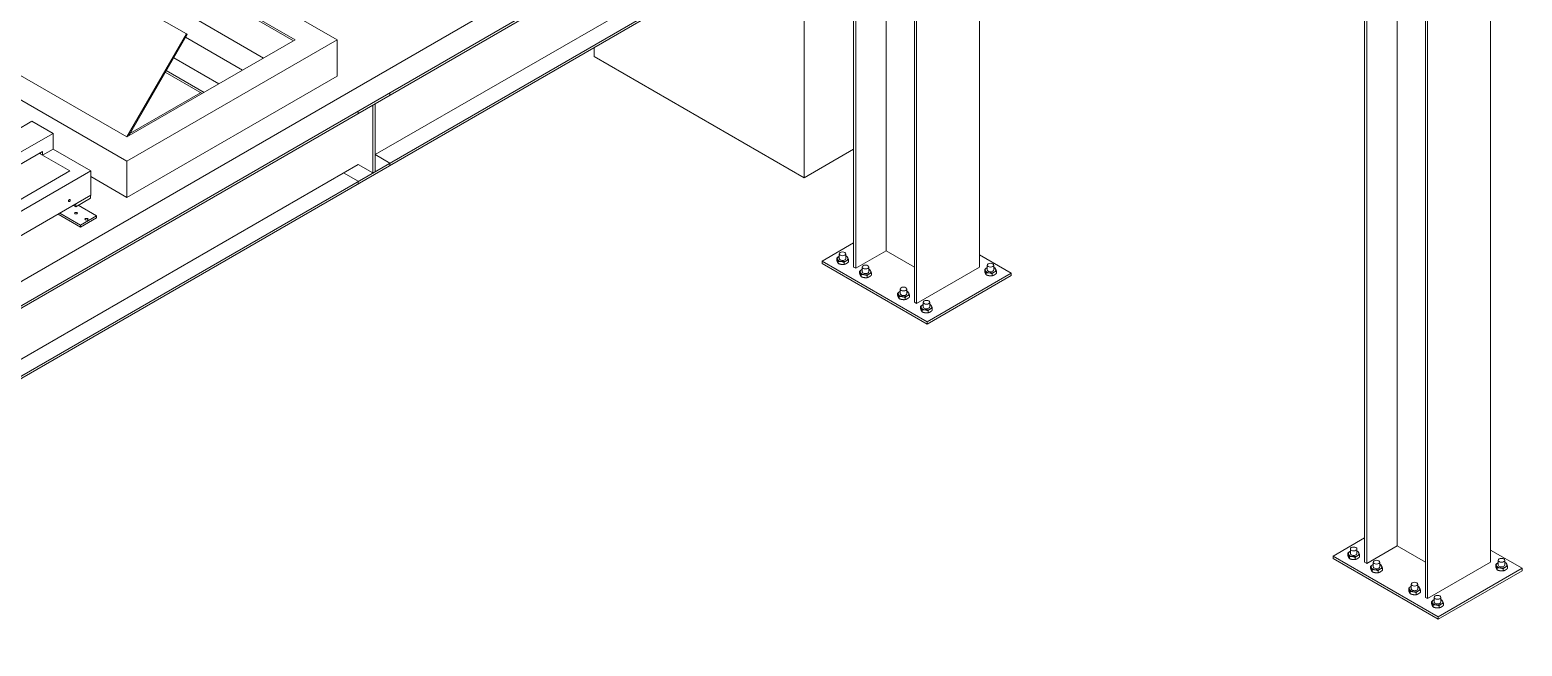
# Model space of a CAD drawing. Header units: millimetres. Extents: x -312439 to 477422, y -331570 to 212570.
# Drawn here: x 414136 to 417212, y 89019 to 90290 of the extents above; entities that cross this region are included whole.
import ezdxf

# ---------------------------------------------------------------- set-up
doc = ezdxf.new("R2010")
doc.units = ezdxf.units.MM

msp = doc.modelspace()

# ---------------------------------------------------------------- linework, layer by layer
at = {"color": 0, "linetype": 'Continuous', "lineweight": 0, "extrusion": (1.25969e-16, 0.816497, 0.57735)}
for p, q in [((417145.067, 91518.767), (412545.89, 88863.431)), ((417145.067, 91468.761), (412545.89, 88813.424)), ((412545.89, 88808.424), (417145.067, 91463.76)), ((417147.517, 89192.239), (417147.517, 91354.973)), ((412545.89, 88668.406), (417145.067, 91323.742)), ((412545.89, 88663.405), (417145.067, 91318.742)), ((417013.266, 89119.729), (417013.266, 91242.646)), ((417017.597, 89117.229), (417017.597, 91245.147)), ((416954.802, 89225.993), (416954.802, 91208.892)), ((416887.677, 89192.239), (416887.677, 91170.137)), ((416892.007, 89189.738), (416892.007, 91172.638)), ((416093.964, 89800.508), (416093.964, 90711.887)), ((414847.644, 90032.329), (415946.553, 90666.784)), ((415964.044, 89725.498), (415964.044, 90636.878)), ((415959.713, 89727.998), (415959.713, 90634.377)), ((415901.249, 89834.262), (415901.249, 90600.623)), ((415834.124, 89800.508), (415834.124, 90561.868)), ((415838.455, 89798.007), (415838.455, 90564.369)), ((414298.815, 90487), (414679.615, 90267.145)), ((414682.677, 90268.913), (414300.347, 90489.652)), ((415732.113, 89984.419), (415732.113, 90502.972)), ((414422.837, 90468.939), (414769.291, 90268.913)), ((414198.873, 90431.066), (414458.713, 90281.047)), ((414617.717, 90231.408), (414422.837, 90343.923)), ((414458.713, 90281.047), (414336.223, 90068.888)), ((414769.291, 90268.913), (414336.223, 90018.882)), ((414682.677, 90268.913), (414336.223, 90068.888)), ((414339.285, 90070.656), (414460.244, 90280.163)), ((414574.41, 90206.405), (414456.848, 90274.28)), ((414460.244, 90280.163), (414458.713, 90281.047)), ((414769.291, 90193.904), (414769.291, 90268.913)), ((415299.046, 90234.451), (415299.046, 90252.941)), ((414336.223, 90018.882), (413993.556, 90216.72)), ((414336.223, 90068.888), (414076.383, 90218.907)), ((414417.299, 90205.779), (414495.312, 90160.738)), ((414432.456, 90232.032), (414525.627, 90178.24)), ((415299.046, 90234.451), (415732.113, 89984.419)), ((414336.223, 89943.872), (414769.291, 90193.904)), ((414415.133, 90202.029), (414490.981, 90158.238)), ((414342.245, 90075.782), (414488.022, 90159.946)), ((414877.958, 90159.845), (414877.958, 90154.844)), ((414812.998, 90117.339), (414812.998, 90122.34)), ((414843.313, 89994.824), (414843.313, 90134.842)), ((414847.644, 90137.342), (414847.644, 89997.324)), ((414107.921, 90082.43), (414140.379, 90101.17)), ((414183.686, 90076.166), (414140.379, 90101.17)), ((414076.915, 90014.522), (414183.686, 90076.166)), ((414183.686, 90076.166), (414183.686, 90043.662)), ((413902.192, 89888.643), (414162.033, 90038.662)), ((414218.247, 89998.705), (414155.537, 90034.911)), ((414157.702, 90036.161), (414157.702, 90033.661)), ((414162.033, 90031.161), (414183.686, 90043.662)), ((414162.033, 90038.662), (414162.033, 90031.161)), ((414183.686, 90043.662), (414261.554, 89998.705)), ((414847.644, 90032.329), (414877.958, 90014.826)), ((415732.113, 89984.419), (415834.124, 90043.315)), ((413714.089, 89377.871), (414812.998, 90012.326)), ((414261.554, 89998.705), (413958.407, 89823.683)), ((414218.247, 89998.705), (413958.407, 89848.686)), ((414261.554, 89998.705), (414261.554, 89948.699)), ((414336.223, 89943.872), (414336.223, 90018.882)), ((414782.684, 89994.824), (414812.998, 89977.322)), ((414812.998, 90012.326), (414843.313, 89994.824)), ((414877.958, 90014.826), (414877.958, 90009.826)), ((414261.554, 89986.982), (414336.223, 89943.872)), ((414812.998, 89972.321), (414812.998, 89977.322)), ((414261.554, 89948.699), (413958.407, 89773.677)), ((414225.786, 89928.048), (414230.94, 89925.073)), ((414230.94, 89925.073), (414261.255, 89942.575)), ((414230.94, 89925.073), (414230.94, 89931.024)), ((414235.812, 89927.886), (414273.414, 89906.176)), ((414261.255, 89942.575), (414261.255, 89948.526)), ((414240.501, 89883.174), (414194.281, 89909.859)), ((414240.501, 89887.174), (414197.745, 89911.859)), ((414273.414, 89906.176), (414240.501, 89887.174)), ((414273.414, 89902.176), (414240.501, 89883.174)), ((414273.414, 89902.176), (414273.414, 89906.176)), ((414240.501, 89883.174), (414240.501, 89887.174)), ((415769.164, 89813.009), (415834.124, 89850.514)), ((415985.697, 89687.993), (415769.164, 89813.009)), ((415769.164, 89808.009), (415769.164, 89813.009)), ((415769.164, 89808.009), (415985.697, 89682.993)), ((415799.401, 89814.888), (415799.401, 89819.303)), ((415802.651, 89807.886), (415802.651, 89812.301)), ((415804.724, 89818.22), (415804.724, 89827.849)), ((415814.778, 89806.01), (415814.778, 89810.425)), ((415818.333, 89818.22), (415818.333, 89827.849)), ((415823.656, 89811.136), (415823.656, 89815.551)), ((415838.455, 89798.007), (415901.249, 89834.262)), ((415901.249, 89834.262), (415959.713, 89800.508)), ((416093.964, 89825.511), (416158.925, 89788.006)), ((416109.755, 89794.797), (416109.755, 89804.426)), ((416123.364, 89794.797), (416123.364, 89804.426)), ((415834.124, 89800.508), (415838.455, 89798.007)), ((415846.612, 89787.631), (415846.612, 89792.046)), ((415849.861, 89780.629), (415849.861, 89785.044)), ((415851.935, 89800.592), (415851.935, 89790.963)), ((415861.989, 89778.753), (415861.989, 89783.168)), ((415865.543, 89800.592), (415865.543, 89790.963)), ((415870.866, 89783.879), (415870.866, 89788.294)), ((415964.044, 89725.498), (416093.964, 89800.508)), ((416158.925, 89788.006), (415985.697, 89687.993)), ((415985.697, 89682.993), (416158.925, 89783.005)), ((416104.432, 89791.465), (416104.432, 89795.88)), ((416107.682, 89784.464), (416107.682, 89788.878)), ((416119.809, 89782.587), (416119.809, 89787.002)), ((416128.687, 89787.713), (416128.687, 89792.128)), ((416158.925, 89783.005), (416158.925, 89788.006)), ((415924.991, 89742.379), (415924.991, 89746.794)), ((415930.314, 89745.71), (415930.314, 89755.339)), ((415943.922, 89745.71), (415943.922, 89755.339)), ((415949.245, 89738.627), (415949.245, 89743.041)), ((415928.24, 89735.377), (415928.24, 89739.792)), ((415940.368, 89733.501), (415940.368, 89737.916)), ((415959.713, 89727.998), (415964.044, 89725.498)), ((415972.201, 89715.122), (415972.201, 89719.537)), ((415975.451, 89708.12), (415975.451, 89712.535)), ((415977.524, 89728.082), (415977.524, 89718.453)), ((415991.133, 89728.082), (415991.133, 89718.453)), ((415996.456, 89711.369), (415996.456, 89715.784)), ((415985.697, 89682.993), (415985.697, 89687.993)), ((415987.578, 89706.244), (415987.578, 89710.659)), ((416887.677, 89242.245), (416822.717, 89204.74)), ((416858.277, 89209.951), (416858.277, 89219.58)), ((416871.886, 89209.951), (416871.886, 89219.58)), ((416954.802, 89225.993), (416892.007, 89189.738)), ((417013.266, 89192.239), (416954.802, 89225.993)), ((416822.717, 89204.74), (417039.25, 89079.724)), ((416822.717, 89199.739), (416822.717, 89204.74)), ((417039.25, 89074.724), (416822.717, 89199.739)), ((416852.954, 89206.619), (416852.954, 89211.034)), ((416856.203, 89199.617), (416856.203, 89204.032)), ((416868.331, 89197.741), (416868.331, 89202.156)), ((416877.209, 89202.867), (416877.209, 89207.282)), ((416892.007, 89189.738), (416887.677, 89192.239)), ((416905.488, 89192.322), (416905.488, 89182.694)), ((416919.096, 89192.322), (416919.096, 89182.694)), ((417147.517, 89192.239), (417017.597, 89117.229)), ((417212.477, 89179.737), (417147.517, 89217.242)), ((417163.308, 89186.528), (417163.308, 89196.157)), ((417176.917, 89186.528), (417176.917, 89196.157)), ((416900.165, 89179.362), (416900.165, 89183.777)), ((416903.414, 89172.36), (416903.414, 89176.775)), ((416915.541, 89170.484), (416915.541, 89174.899)), ((416924.419, 89175.61), (416924.419, 89180.024)), ((417039.25, 89079.724), (417212.477, 89179.737)), ((417212.477, 89174.736), (417039.25, 89074.724)), ((417157.985, 89183.196), (417157.985, 89187.611)), ((417161.235, 89176.195), (417161.235, 89180.609)), ((417173.362, 89174.318), (417173.362, 89178.733)), ((417182.24, 89179.444), (417182.24, 89183.859)), ((417212.477, 89174.736), (417212.477, 89179.737)), ((416978.544, 89134.11), (416978.544, 89138.525)), ((416981.793, 89127.108), (416981.793, 89131.523)), ((416983.867, 89137.441), (416983.867, 89147.07)), ((416993.92, 89125.232), (416993.92, 89129.647)), ((416997.475, 89137.441), (416997.475, 89147.07)), ((417002.798, 89130.357), (417002.798, 89134.772)), ((417017.597, 89117.229), (417013.266, 89119.729)), ((417025.754, 89106.853), (417025.754, 89111.268)), ((417029.004, 89099.851), (417029.004, 89104.266)), ((417031.077, 89119.813), (417031.077, 89110.184)), ((417041.131, 89097.975), (417041.131, 89102.39)), ((417044.686, 89119.813), (417044.686, 89110.184)), ((417050.009, 89103.1), (417050.009, 89107.515)), ((417039.25, 89074.724), (417039.25, 89079.724))]:
    msp.add_line(p, q, dxfattribs=at)
at = {"color": 0, "linetype": 'Continuous', "lineweight": 0}
for centre, major_axis in [((414230.973, 89911.677), (2.909, 0)), ((414252.626, 89899.176), (3.215, 0)), ((415811.528, 89827.849), (-6.804, 0)), ((415858.739, 89800.592), (-6.804, 0)), ((416116.56, 89804.426), (6.804, 0)), ((415937.118, 89755.339), (-6.804, 0)), ((415984.329, 89728.082), (-6.804, 0)), ((416865.081, 89219.58), (-6.804, 0)), ((416912.292, 89192.322), (-6.804, 0)), ((417170.113, 89196.157), (6.804, 0)), ((416990.671, 89147.07), (-6.804, 0)), ((417037.882, 89119.813), (-6.804, 0))]:
    msp.add_ellipse(centre, major_axis=major_axis, ratio=0.57735027, dxfattribs=at)
for centre, major_axis, start_param, end_param in [((415811.528, 89818.22), (-10.873, 0), 5.49778714, 6.54498469), ((415811.528, 89818.22), (-10.873, 0), 0.26179939, 1.30899694), ((415811.528, 89818.22), (-10.873, 0), 5.38853468, 5.49778714), ((415811.528, 89818.22), (6.804, 0), 3.14159265, 6.28318531), ((415811.528, 89818.22), (-10.873, 0), 1.30899694, 2.35619449), ((415811.528, 89818.22), (-10.873, 0), 3.40339204, 4.03624328), ((415811.528, 89818.22), (-10.873, 0), 2.35619449, 3.40339204), ((415858.739, 89790.963), (-10.873, 0), 5.49778714, 6.54498469), ((415858.739, 89790.963), (-10.873, 0), 0.26179939, 1.30899694), ((415858.739, 89790.963), (-10.873, 0), 5.38853468, 5.49778714), ((415858.739, 89790.963), (6.804, 0), 3.14159265, 5.49778714), ((415858.739, 89790.963), (-10.873, 0), 1.30899694, 2.35619449), ((415858.739, 89790.963), (6.804, 0), 5.49778714, 6.28318531), ((415858.739, 89790.963), (-10.873, 0), 3.40339204, 4.03624328), ((415858.739, 89790.963), (-10.873, 0), 2.35619449, 3.40339204), ((416116.56, 89794.797), (10.873, 0), 2.35619449, 3.40339204), ((416116.56, 89794.797), (10.873, 0), 3.40339204, 4.45058959), ((416116.56, 89794.797), (10.873, 0), 2.24694203, 2.35619449), ((416116.56, 89794.797), (-6.804, 0), 0, 2.35619449), ((416116.56, 89794.797), (10.873, 0), 4.45058959, 5.49778714), ((416116.56, 89794.797), (-6.804, 0), 2.35619449, 3.14159265), ((416116.56, 89794.797), (10.873, 0), 0.26179939, 0.89465062), ((416116.56, 89794.797), (10.873, 0), 5.49778714, 6.54498469), ((415937.118, 89745.71), (-10.873, 0), 5.49778714, 6.54498469), ((415937.118, 89745.71), (-10.873, 0), 0.26179939, 1.30899694), ((415937.118, 89745.71), (-10.873, 0), 5.38853468, 5.49778714), ((415937.118, 89745.71), (6.804, 0), 3.14159265, 6.28318531), ((415937.118, 89745.71), (-10.873, 0), 3.40339204, 4.03624328), ((415937.118, 89745.71), (-10.873, 0), 2.35619449, 3.40339204), ((415937.118, 89745.71), (-10.873, 0), 1.30899694, 2.35619449), ((415984.329, 89718.453), (-10.873, 0), 5.49778714, 6.54498469), ((415984.329, 89718.453), (-10.873, 0), 0.26179939, 1.30899694), ((415984.329, 89718.453), (-10.873, 0), 5.38853468, 5.49778714), ((415984.329, 89718.453), (6.804, 0), 3.14159265, 5.49778714), ((415984.329, 89718.453), (-10.873, 0), 1.30899694, 2.35619449), ((415984.329, 89718.453), (6.804, 0), 5.49778714, 6.28318531), ((415984.329, 89718.453), (-10.873, 0), 3.40339204, 4.03624328), ((415984.329, 89718.453), (-10.873, 0), 2.35619449, 3.40339204), ((416865.081, 89209.951), (-10.873, 0), 5.49778714, 6.54498469), ((416865.081, 89209.951), (-10.873, 0), 0.26179939, 1.30899694), ((416865.081, 89209.951), (-10.873, 0), 5.38853468, 5.49778714), ((416865.081, 89209.951), (6.804, 0), 3.14159265, 6.28318531), ((416865.081, 89209.951), (-10.873, 0), 1.30899694, 2.35619449), ((416865.081, 89209.951), (-10.873, 0), 3.40339204, 4.03624328), ((416865.081, 89209.951), (-10.873, 0), 2.35619449, 3.40339204), ((417170.113, 89186.528), (10.873, 0), 2.35619449, 3.40339204), ((417170.113, 89186.528), (10.873, 0), 2.24694203, 2.35619449), ((417170.113, 89186.528), (10.873, 0), 0.26179939, 0.89465062), ((416912.292, 89182.694), (-10.873, 0), 5.49778714, 6.54498469), ((416912.292, 89182.694), (-10.873, 0), 0.26179939, 1.30899694), ((416912.292, 89182.694), (-10.873, 0), 5.38853468, 5.49778714), ((416912.292, 89182.694), (6.804, 0), 3.14159265, 5.49778714), ((416912.292, 89182.694), (-10.873, 0), 1.30899694, 2.35619449), ((416912.292, 89182.694), (6.804, 0), 5.49778714, 6.28318531), ((416912.292, 89182.694), (-10.873, 0), 3.40339204, 4.03624328), ((416912.292, 89182.694), (-10.873, 0), 2.35619449, 3.40339204), ((417170.113, 89186.528), (10.873, 0), 3.40339204, 4.45058959), ((417170.113, 89186.528), (-6.804, 0), 0, 2.35619449), ((417170.113, 89186.528), (10.873, 0), 4.45058959, 5.49778714), ((417170.113, 89186.528), (-6.804, 0), 2.35619449, 3.14159265), ((417170.113, 89186.528), (10.873, 0), 5.49778714, 6.54498469), ((416990.671, 89137.441), (-10.873, 0), 5.49778714, 6.54498469), ((416990.671, 89137.441), (-10.873, 0), 0.26179939, 1.30899694), ((416990.671, 89137.441), (-10.873, 0), 5.38853468, 5.49778714), ((416990.671, 89137.441), (6.804, 0), 3.14159265, 6.28318531), ((416990.671, 89137.441), (-10.873, 0), 1.30899694, 2.35619449), ((416990.671, 89137.441), (-10.873, 0), 3.40339204, 4.03624328), ((416990.671, 89137.441), (-10.873, 0), 2.35619449, 3.40339204), ((417037.882, 89110.184), (-10.873, 0), 5.49778714, 6.54498469), ((417037.882, 89110.184), (-10.873, 0), 0.26179939, 1.30899694), ((417037.882, 89110.184), (-10.873, 0), 5.38853468, 5.49778714), ((417037.882, 89110.184), (6.804, 0), 3.14159265, 5.49778714), ((417037.882, 89110.184), (-10.873, 0), 1.30899694, 2.35619449), ((417037.882, 89110.184), (6.804, 0), 5.49778714, 6.28318531), ((417037.882, 89110.184), (-10.873, 0), 3.40339204, 4.03624328), ((417037.882, 89110.184), (-10.873, 0), 2.35619449, 3.40339204)]:
    msp.add_ellipse(centre, major_axis=major_axis, ratio=0.57735027, start_param=start_param, end_param=end_param, dxfattribs=at)
msp.add_open_spline([(414219.28, 89938.868), (414219.249, 89939.183), (414219.067, 89939.746), (414218.637, 89940.099), (414218.292, 89940.189), (414218.05, 89940.211), (414217.6, 89940.146), (414217.113, 89939.865), (414216.715, 89939.47), (414216.421, 89939.107), (414216.175, 89938.684), (414215.992, 89938.23), (414215.855, 89937.765), (414215.777, 89937.183), (414215.841, 89936.545), (414216.057, 89936.025), (414216.405, 89935.669), (414216.78, 89935.535), (414217.11, 89935.532), (414217.368, 89935.582), (414217.63, 89935.684), (414217.976, 89935.884), (414218.39, 89936.248), (414218.883, 89936.925), (414219.187, 89937.68), (414219.298, 89938.378), (414219.296, 89938.711), (414219.28, 89938.868)], degree=3, knots=[0, 0, 0, 0, 0.44879895, 0.8975979, 1.00979764, 1.12199738, 1.34639685, 1.7951958, 1.94479545, 2.0943951, 2.3935944, 2.54319405, 2.6927937, 2.991993, 3.2911923, 3.5903916, 3.8895909, 4.1887902, 4.33838985, 4.48798951, 4.63758916, 4.78718881, 5.08638811, 5.38558741, 5.83438636, 6.05878583, 6.28318531, 6.28318531, 6.28318531, 6.28318531], dxfattribs=at)
for points, weights in [([(415803.84, 89822.659), (415801.78, 89821.469), (415799.401, 89819.303)], [1, 1.03795484931, 1]), ([(415799.401, 89819.303), (415800.272, 89818.22), (415801.026, 89816.595)], [1, 1.0379548493, 1]), ([(415801.026, 89810.594), (415800.272, 89812.219), (415799.401, 89814.888)], [1, 1.0379548493, 1]), ([(415801.026, 89816.595), (415801.78, 89814.97), (415802.651, 89812.301)], [1, 1.0379548493, 1]), ([(415802.651, 89807.886), (415801.78, 89808.969), (415801.026, 89810.594)], [1, 1.03795484931, 1]), ([(415802.651, 89812.301), (415805.9, 89812.591), (415808.714, 89812.156)], [1, 1.0379548493, 1]), ([(415808.714, 89806.155), (415805.9, 89806.591), (415802.651, 89807.886)], [1, 1.0379548493, 1]), ([(415804.724, 89823.135), (415804.281, 89822.913), (415803.84, 89822.659)], [1.01249115378, 1.00788270894, 1]), ([(415808.714, 89812.156), (415811.528, 89811.721), (415814.778, 89810.425)], [1, 1.0379548493, 1]), ([(415814.778, 89806.01), (415811.528, 89805.72), (415808.714, 89806.155)], [1, 1.03795484931, 1]), ([(415814.778, 89810.425), (415817.157, 89812.591), (415819.217, 89813.781)], [1, 1.03795484931, 1]), ([(415819.217, 89807.78), (415817.157, 89806.591), (415814.778, 89806.01)], [1, 1.03795484931, 1]), ([(415820.406, 89822.552), (415819.33, 89822.982), (415818.333, 89823.309)], [1, 1.01226104367, 1.01660040172]), ([(415819.217, 89813.781), (415821.277, 89814.97), (415823.656, 89815.551)], [1, 1.03795484931, 1]), ([(415823.656, 89811.136), (415821.277, 89808.969), (415819.217, 89807.78)], [1, 1.03795484931, 1]), ([(415822.031, 89819.844), (415821.277, 89821.469), (415820.406, 89822.552)], [1, 1.0379548493, 1]), ([(415823.656, 89815.551), (415822.785, 89818.22), (415822.031, 89819.844)], [1, 1.0379548493, 1]), ([(415846.612, 89792.046), (415848.99, 89794.212), (415851.051, 89795.402)], [1, 1.03795484931, 1]), ([(415848.236, 89789.338), (415847.482, 89790.963), (415846.612, 89792.046)], [1, 1.0379548493, 1]), ([(415846.612, 89787.631), (415847.482, 89784.962), (415848.236, 89783.337)], [1, 1.03795484931, 1]), ([(415849.861, 89785.044), (415848.99, 89787.713), (415848.236, 89789.338)], [1, 1.0379548493, 1]), ([(415848.236, 89783.337), (415848.99, 89781.712), (415849.861, 89780.629)], [1, 1.0379548493, 1]), ([(415855.925, 89784.899), (415853.111, 89785.334), (415849.861, 89785.044)], [1, 1.0379548493, 1]), ([(415849.861, 89780.629), (415853.111, 89779.333), (415855.925, 89778.898)], [1, 1.03795484931, 1]), ([(415851.051, 89795.402), (415851.491, 89795.656), (415851.935, 89795.878)], [1, 1.00788270894, 1.01249115378]), ([(415861.989, 89783.168), (415858.739, 89784.464), (415855.925, 89784.899)], [1, 1.0379548493, 1]), ([(415855.925, 89778.898), (415858.739, 89778.463), (415861.989, 89778.753)], [1, 1.0379548493, 1]), ([(415866.428, 89786.524), (415864.367, 89785.334), (415861.989, 89783.168)], [1, 1.03795484931, 1]), ([(415861.989, 89778.753), (415864.367, 89779.333), (415866.428, 89780.523)], [1, 1.03795484931, 1]), ([(415865.543, 89796.052), (415866.541, 89795.724), (415867.617, 89795.295)], [1.01660040172, 1.01226104367, 1]), ([(415870.866, 89788.294), (415868.488, 89787.713), (415866.428, 89786.524)], [1, 1.03795484931, 1]), ([(415866.428, 89780.523), (415868.488, 89781.712), (415870.866, 89783.879)], [1, 1.03795484931, 1]), ([(415867.617, 89795.295), (415868.488, 89794.212), (415869.242, 89792.587)], [1, 1.0379548493, 1]), ([(415869.242, 89792.587), (415869.996, 89790.963), (415870.866, 89788.294)], [1, 1.03795484931, 1]), ([(416108.871, 89799.236), (416106.811, 89798.047), (416104.432, 89795.88)], [1, 1.03795484931, 1]), ([(416104.432, 89795.88), (416105.303, 89794.797), (416106.057, 89793.172)], [1, 1.0379548493, 1]), ([(416106.057, 89787.172), (416105.303, 89788.796), (416104.432, 89791.465)], [1, 1.0379548493, 1]), ([(416106.057, 89793.172), (416106.811, 89791.548), (416107.682, 89788.878)], [1, 1.0379548493, 1]), ([(416107.682, 89784.464), (416106.811, 89785.547), (416106.057, 89787.172)], [1, 1.0379548493, 1]), ([(416107.682, 89788.878), (416110.931, 89789.169), (416113.746, 89788.733)], [1, 1.0379548493, 1]), ([(416113.746, 89782.733), (416110.931, 89783.168), (416107.682, 89784.464)], [1, 1.0379548493, 1]), ([(416109.755, 89799.713), (416109.312, 89799.49), (416108.871, 89799.236)], [1.01249115378, 1.00788270894, 1]), ([(416113.746, 89788.733), (416116.56, 89788.298), (416119.809, 89787.002)], [1, 1.03795484931, 1]), ([(416119.809, 89782.587), (416116.56, 89782.297), (416113.746, 89782.733)], [1, 1.0379548493, 1]), ([(416119.809, 89787.002), (416122.188, 89789.169), (416124.248, 89790.358)], [1, 1.03795484931, 1]), ([(416124.248, 89784.357), (416122.188, 89783.168), (416119.809, 89782.587)], [1, 1.03795484931, 1]), ([(416125.438, 89799.13), (416124.361, 89799.559), (416123.364, 89799.886)], [1, 1.01226104367, 1.01660040172]), ([(416124.248, 89790.358), (416126.308, 89791.548), (416128.687, 89792.128)], [1, 1.03795484931, 1]), ([(416128.687, 89787.713), (416126.308, 89785.547), (416124.248, 89784.357)], [1, 1.03795484931, 1]), ([(416127.062, 89796.422), (416126.308, 89798.047), (416125.438, 89799.13)], [1, 1.0379548493, 1]), ([(416128.687, 89792.128), (416127.816, 89794.797), (416127.062, 89796.422)], [1, 1.0379548493, 1]), ([(415929.43, 89750.149), (415927.369, 89748.96), (415924.991, 89746.794)], [1, 1.03795484931, 1]), ([(415924.991, 89746.794), (415925.861, 89745.71), (415926.615, 89744.086)], [1, 1.0379548493, 1]), ([(415926.615, 89744.086), (415927.369, 89742.461), (415928.24, 89739.792)], [1, 1.0379548493, 1]), ([(415930.314, 89750.626), (415929.87, 89750.404), (415929.43, 89750.149)], [1.01249115378, 1.00788270894, 1]), ([(415945.996, 89750.043), (415944.92, 89750.472), (415943.922, 89750.799)], [1, 1.01226104367, 1.01660040172]), ([(415944.807, 89741.271), (415946.867, 89742.461), (415949.245, 89743.041)], [1, 1.03795484931, 1]), ([(415947.621, 89747.335), (415946.867, 89748.96), (415945.996, 89750.043)], [1, 1.0379548493, 1]), ([(415949.245, 89743.041), (415948.375, 89745.71), (415947.621, 89747.335)], [1, 1.0379548493, 1]), ([(415926.615, 89738.085), (415925.861, 89739.71), (415924.991, 89742.379)], [1, 1.0379548493, 1]), ([(415928.24, 89735.377), (415927.369, 89736.46), (415926.615, 89738.085)], [1, 1.03795484931, 1]), ([(415928.24, 89739.792), (415931.49, 89740.082), (415934.304, 89739.647)], [1, 1.0379548493, 1]), ([(415934.304, 89733.646), (415931.49, 89734.081), (415928.24, 89735.377)], [1, 1.0379548493, 1]), ([(415934.304, 89739.647), (415937.118, 89739.211), (415940.368, 89737.916)], [1, 1.0379548493, 1]), ([(415940.368, 89733.501), (415937.118, 89733.211), (415934.304, 89733.646)], [1, 1.03795484931, 1]), ([(415940.368, 89737.916), (415942.746, 89740.082), (415944.807, 89741.271)], [1, 1.03795484931, 1]), ([(415944.807, 89735.271), (415942.746, 89734.081), (415940.368, 89733.501)], [1, 1.03795484931, 1]), ([(415949.245, 89738.627), (415946.867, 89736.46), (415944.807, 89735.271)], [1, 1.03795484931, 1]), ([(415972.201, 89719.537), (415974.58, 89721.703), (415976.64, 89722.892)], [1, 1.03795484931, 1]), ([(415973.826, 89716.829), (415973.072, 89718.453), (415972.201, 89719.537)], [1, 1.0379548493, 1]), ([(415972.201, 89715.122), (415973.072, 89712.453), (415973.826, 89710.828)], [1, 1.03795484931, 1]), ([(415975.451, 89712.535), (415974.58, 89715.204), (415973.826, 89716.829)], [1, 1.0379548493, 1]), ([(415981.514, 89712.39), (415978.7, 89712.825), (415975.451, 89712.535)], [1, 1.0379548493, 1]), ([(415976.64, 89722.892), (415977.081, 89723.147), (415977.524, 89723.369)], [1, 1.00788270894, 1.01249115378]), ([(415987.578, 89710.659), (415984.329, 89711.954), (415981.514, 89712.39)], [1, 1.0379548493, 1]), ([(415992.017, 89714.014), (415989.957, 89712.825), (415987.578, 89710.659)], [1, 1.03795484931, 1]), ([(415991.133, 89723.542), (415992.13, 89723.215), (415993.207, 89722.786)], [1.01660040172, 1.01226104367, 1]), ([(415996.456, 89715.784), (415994.077, 89715.204), (415992.017, 89714.014)], [1, 1.03795484931, 1]), ([(415993.207, 89722.786), (415994.077, 89721.703), (415994.831, 89720.078)], [1, 1.0379548493, 1]), ([(415994.831, 89720.078), (415995.585, 89718.453), (415996.456, 89715.784)], [1, 1.03795484931, 1]), ([(415973.826, 89710.828), (415974.58, 89709.203), (415975.451, 89708.12)], [1, 1.0379548493, 1]), ([(415975.451, 89708.12), (415978.7, 89706.824), (415981.514, 89706.389)], [1, 1.03795484931, 1]), ([(415981.514, 89706.389), (415984.329, 89705.954), (415987.578, 89706.244)], [1, 1.0379548493, 1]), ([(415987.578, 89706.244), (415989.957, 89706.824), (415992.017, 89708.014)], [1, 1.03795484931, 1]), ([(415992.017, 89708.014), (415994.077, 89709.203), (415996.456, 89711.369)], [1, 1.03795484931, 1]), ([(416857.393, 89214.39), (416855.333, 89213.2), (416852.954, 89211.034)], [1, 1.03795484931, 1]), ([(416852.954, 89211.034), (416853.825, 89209.951), (416854.579, 89208.326)], [1, 1.0379548493, 1]), ([(416854.579, 89202.325), (416853.825, 89203.95), (416852.954, 89206.619)], [1, 1.0379548493, 1]), ([(416854.579, 89208.326), (416855.333, 89206.701), (416856.203, 89204.032)], [1, 1.0379548493, 1]), ([(416856.203, 89199.617), (416855.333, 89200.7), (416854.579, 89202.325)], [1, 1.03795484931, 1]), ([(416856.203, 89204.032), (416859.453, 89204.322), (416862.267, 89203.887)], [1, 1.0379548493, 1]), ([(416862.267, 89197.886), (416859.453, 89198.321), (416856.203, 89199.617)], [1, 1.0379548493, 1]), ([(416858.277, 89214.866), (416857.834, 89214.644), (416857.393, 89214.39)], [1.01249115378, 1.00788270894, 1]), ([(416862.267, 89203.887), (416865.081, 89203.452), (416868.331, 89202.156)], [1, 1.0379548493, 1]), ([(416868.331, 89197.741), (416865.081, 89197.451), (416862.267, 89197.886)], [1, 1.03795484931, 1]), ([(416868.331, 89202.156), (416870.71, 89204.322), (416872.77, 89205.512)], [1, 1.03795484931, 1]), ([(416872.77, 89199.511), (416870.71, 89198.321), (416868.331, 89197.741)], [1, 1.03795484931, 1]), ([(416873.959, 89214.283), (416872.883, 89214.712), (416871.886, 89215.04)], [1, 1.01226104367, 1.01660040172]), ([(416872.77, 89205.512), (416874.83, 89206.701), (416877.209, 89207.282)], [1, 1.03795484931, 1]), ([(416877.209, 89202.867), (416874.83, 89200.7), (416872.77, 89199.511)], [1, 1.03795484931, 1]), ([(416875.584, 89211.575), (416874.83, 89213.2), (416873.959, 89214.283)], [1, 1.0379548493, 1]), ([(416877.209, 89207.282), (416876.338, 89209.951), (416875.584, 89211.575)], [1, 1.0379548493, 1]), ([(417162.424, 89190.967), (417160.364, 89189.778), (417157.985, 89187.611)], [1, 1.03795484931, 1]), ([(417163.308, 89191.444), (417162.865, 89191.221), (417162.424, 89190.967)], [1.01249115378, 1.00788270894, 1]), ([(417178.991, 89190.861), (417177.914, 89191.29), (417176.917, 89191.617)], [1, 1.01226104367, 1.01660040172]), ([(417180.615, 89188.153), (417179.861, 89189.778), (417178.991, 89190.861)], [1, 1.0379548493, 1]), ([(416900.165, 89183.777), (416902.543, 89185.943), (416904.603, 89187.132)], [1, 1.03795484931, 1]), ([(416901.789, 89181.069), (416901.035, 89182.694), (416900.165, 89183.777)], [1, 1.0379548493, 1]), ([(416900.165, 89179.362), (416901.035, 89176.693), (416901.789, 89175.068)], [1, 1.03795484931, 1]), ([(416903.414, 89176.775), (416902.543, 89179.444), (416901.789, 89181.069)], [1, 1.0379548493, 1]), ([(416901.789, 89175.068), (416902.543, 89173.443), (416903.414, 89172.36)], [1, 1.0379548493, 1]), ([(416909.478, 89176.63), (416906.664, 89177.065), (416903.414, 89176.775)], [1, 1.0379548493, 1]), ([(416903.414, 89172.36), (416906.664, 89171.064), (416909.478, 89170.629)], [1, 1.03795484931, 1]), ([(416904.603, 89187.132), (416905.044, 89187.387), (416905.488, 89187.609)], [1, 1.00788270894, 1.01249115378]), ([(416915.541, 89174.899), (416912.292, 89176.194), (416909.478, 89176.63)], [1, 1.0379548493, 1]), ([(416909.478, 89170.629), (416912.292, 89170.194), (416915.541, 89170.484)], [1, 1.0379548493, 1]), ([(416919.98, 89178.255), (416917.92, 89177.065), (416915.541, 89174.899)], [1, 1.03795484931, 1]), ([(416915.541, 89170.484), (416917.92, 89171.064), (416919.98, 89172.254)], [1, 1.03795484931, 1]), ([(416919.096, 89187.783), (416920.093, 89187.455), (416921.17, 89187.026)], [1.01660040172, 1.01226104367, 1]), ([(416924.419, 89180.024), (416922.041, 89179.444), (416919.98, 89178.255)], [1, 1.03795484931, 1]), ([(416919.98, 89172.254), (416922.041, 89173.443), (416924.419, 89175.61)], [1, 1.03795484931, 1]), ([(416921.17, 89187.026), (416922.041, 89185.943), (416922.795, 89184.318)], [1, 1.0379548493, 1]), ([(416922.795, 89184.318), (416923.549, 89182.694), (416924.419, 89180.024)], [1, 1.03795484931, 1]), ([(417157.985, 89187.611), (417158.856, 89186.528), (417159.61, 89184.903)], [1, 1.0379548493, 1]), ([(417159.61, 89178.903), (417158.856, 89180.527), (417157.985, 89183.196)], [1, 1.0379548493, 1]), ([(417159.61, 89184.903), (417160.364, 89183.278), (417161.235, 89180.609)], [1, 1.0379548493, 1]), ([(417161.235, 89176.195), (417160.364, 89177.278), (417159.61, 89178.903)], [1, 1.0379548493, 1]), ([(417161.235, 89180.609), (417164.484, 89180.9), (417167.298, 89180.464)], [1, 1.0379548493, 1]), ([(417167.298, 89174.464), (417164.484, 89174.899), (417161.235, 89176.195)], [1, 1.0379548493, 1]), ([(417167.298, 89180.464), (417170.113, 89180.029), (417173.362, 89178.733)], [1, 1.03795484931, 1]), ([(417173.362, 89174.318), (417170.113, 89174.028), (417167.298, 89174.464)], [1, 1.0379548493, 1]), ([(417173.362, 89178.733), (417175.741, 89180.9), (417177.801, 89182.089)], [1, 1.03795484931, 1]), ([(417177.801, 89176.088), (417175.741, 89174.899), (417173.362, 89174.318)], [1, 1.03795484931, 1]), ([(417177.801, 89182.089), (417179.861, 89183.278), (417182.24, 89183.859)], [1, 1.03795484931, 1]), ([(417182.24, 89179.444), (417179.861, 89177.278), (417177.801, 89176.088)], [1, 1.03795484931, 1]), ([(417182.24, 89183.859), (417181.369, 89186.528), (417180.615, 89188.153)], [1, 1.0379548493, 1]), ([(416982.982, 89141.88), (416980.922, 89140.691), (416978.544, 89138.525)], [1, 1.03795484931, 1]), ([(416978.544, 89138.525), (416979.414, 89137.441), (416980.168, 89135.817)], [1, 1.0379548493, 1]), ([(416980.168, 89129.816), (416979.414, 89131.441), (416978.544, 89134.11)], [1, 1.0379548493, 1]), ([(416980.168, 89135.817), (416980.922, 89134.192), (416981.793, 89131.523)], [1, 1.0379548493, 1]), ([(416981.793, 89127.108), (416980.922, 89128.191), (416980.168, 89129.816)], [1, 1.03795484931, 1]), ([(416981.793, 89131.523), (416985.043, 89131.813), (416987.857, 89131.378)], [1, 1.0379548493, 1]), ([(416983.867, 89142.357), (416983.423, 89142.135), (416982.982, 89141.88)], [1.01249115378, 1.00788270894, 1]), ([(416987.857, 89131.378), (416990.671, 89130.942), (416993.92, 89129.647)], [1, 1.0379548493, 1]), ([(416993.92, 89129.647), (416996.299, 89131.813), (416998.359, 89133.002)], [1, 1.03795484931, 1]), ([(416999.549, 89141.774), (416998.472, 89142.203), (416997.475, 89142.53)], [1, 1.01226104367, 1.01660040172]), ([(416998.359, 89133.002), (417000.42, 89134.192), (417002.798, 89134.772)], [1, 1.03795484931, 1]), ([(417002.798, 89130.357), (417000.42, 89128.191), (416998.359, 89127.002)], [1, 1.03795484931, 1]), ([(417001.174, 89139.066), (417000.42, 89140.691), (416999.549, 89141.774)], [1, 1.0379548493, 1]), ([(417002.798, 89134.772), (417001.928, 89137.441), (417001.174, 89139.066)], [1, 1.0379548493, 1]), ([(416987.857, 89125.377), (416985.043, 89125.812), (416981.793, 89127.108)], [1, 1.0379548493, 1]), ([(416993.92, 89125.232), (416990.671, 89124.942), (416987.857, 89125.377)], [1, 1.03795484931, 1]), ([(416998.359, 89127.002), (416996.299, 89125.812), (416993.92, 89125.232)], [1, 1.03795484931, 1]), ([(417025.754, 89111.268), (417028.133, 89113.434), (417030.193, 89114.623)], [1, 1.03795484931, 1]), ([(417027.379, 89108.56), (417026.625, 89110.184), (417025.754, 89111.268)], [1, 1.0379548493, 1]), ([(417025.754, 89106.853), (417026.625, 89104.184), (417027.379, 89102.559)], [1, 1.03795484931, 1]), ([(417029.004, 89104.266), (417028.133, 89106.935), (417027.379, 89108.56)], [1, 1.0379548493, 1]), ([(417027.379, 89102.559), (417028.133, 89100.934), (417029.004, 89099.851)], [1, 1.0379548493, 1]), ([(417035.067, 89104.121), (417032.253, 89104.556), (417029.004, 89104.266)], [1, 1.0379548493, 1]), ([(417029.004, 89099.851), (417032.253, 89098.555), (417035.067, 89098.12)], [1, 1.03795484931, 1]), ([(417030.193, 89114.623), (417030.634, 89114.878), (417031.077, 89115.1)], [1, 1.00788270894, 1.01249115378]), ([(417041.131, 89102.39), (417037.882, 89103.685), (417035.067, 89104.121)], [1, 1.0379548493, 1]), ([(417035.067, 89098.12), (417037.882, 89097.685), (417041.131, 89097.975)], [1, 1.0379548493, 1]), ([(417045.57, 89105.745), (417043.51, 89104.556), (417041.131, 89102.39)], [1, 1.03795484931, 1]), ([(417041.131, 89097.975), (417043.51, 89098.555), (417045.57, 89099.745)], [1, 1.03795484931, 1]), ([(417044.686, 89115.273), (417045.683, 89114.946), (417046.759, 89114.517)], [1.01660040172, 1.01226104367, 1]), ([(417050.009, 89107.515), (417047.63, 89106.935), (417045.57, 89105.745)], [1, 1.03795484931, 1]), ([(417045.57, 89099.745), (417047.63, 89100.934), (417050.009, 89103.1)], [1, 1.03795484931, 1]), ([(417046.759, 89114.517), (417047.63, 89113.434), (417048.384, 89111.809)], [1, 1.0379548493, 1]), ([(417048.384, 89111.809), (417049.138, 89110.184), (417050.009, 89107.515)], [1, 1.03795484931, 1])]:
    msp.add_rational_spline(points, weights, degree=2, dxfattribs=at)

doc.saveas('drawing.dxf')
